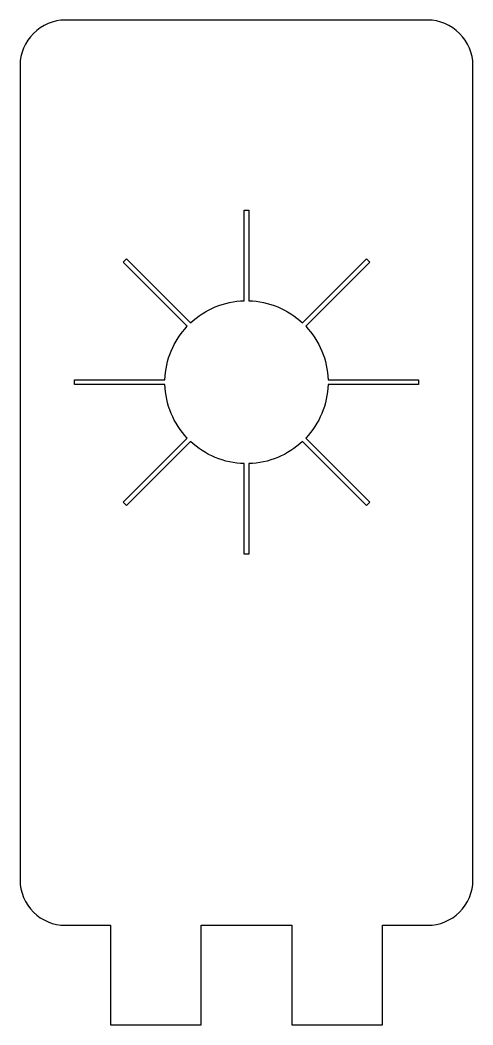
# Model space of a CAD drawing. Header units: millimetres. Extents: x 0 to 50, y -11 to 100.
import ezdxf

# ---------------------------------------------------------------- set-up
doc = ezdxf.new("R2010")
doc.units = ezdxf.units.MM

msp = doc.modelspace()

# ---------------------------------------------------------------- linework, layer by layer
for points in [[(10, 0), (10, -11), (20, -11), (20, 0), (30, 0), (30, -11), (40, -11), (40, 0), (45, 0, 0.414214), (50, 5), (50, 95, 0.414214), (45, 100), (5, 100, 0.414214), (0, 95), (0, 5, 0.414214), (5, 0)], [(24.75, 79), (25.25, 79), (25.25, 69, -0.184511), (31.18, 66.54), (38.26, 73.61), (38.61, 73.26), (31.54, 66.18, -0.184511), (34, 60.25), (44, 60.25), (44, 59.75), (34, 59.75, -0.184511), (31.54, 53.82), (38.61, 46.74), (38.26, 46.39), (31.18, 53.46, -0.184511), (25.25, 51), (25.25, 41), (24.75, 41), (24.75, 51, -0.184511), (18.82, 53.46), (11.74, 46.39), (11.39, 46.74), (18.46, 53.82, -0.184511), (16, 59.75), (6, 59.75), (6, 60.25), (16, 60.25, -0.184511), (18.46, 66.18), (11.39, 73.26), (11.74, 73.61), (18.82, 66.54, -0.184511), (24.75, 69)]]:
    msp.add_lwpolyline(points, format="xyb", close=True)

doc.saveas('drawing.dxf')
